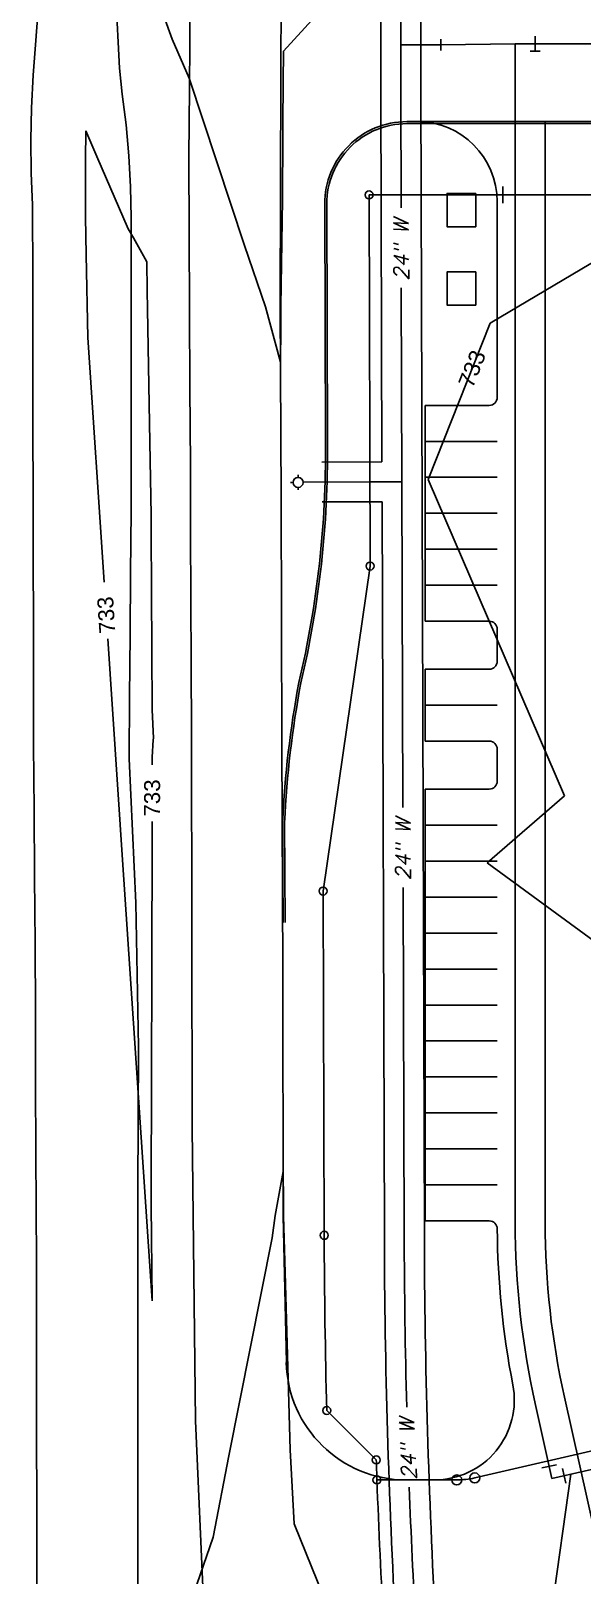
# Model space of a CAD drawing. Header units: feet. Extents: x 2207070 to 2208879, y 513929 to 516197.
# Drawn here: x 2207069.9 to 2207207.7, y 514937.1 to 515323.3 of the extents above; entities that cross this region are included whole.
import ezdxf
from ezdxf.enums import TextEntityAlignment as Align

# ---------------------------------------------------------------- set-up
doc = ezdxf.new("R2010")
doc.units = ezdxf.units.FT
doc.header["$LTSCALE"] = 40
doc.header["$MEASUREMENT"] = 0
for name, pattern in [('CENTER2', [1.125, 0.75, -0.125, 0.125, -0.125]), ('HIDDEN2', [0.1875, 0.125, -0.0625]), ('PL1', [1.29, 1, -0.08, 0.025, -0.08, 0.025, -0.08]), ('PL1X', [1.79, 1.5, -0.08, 0.025, -0.08, 0.025, -0.08]), ('xSITE$0$HIDDEN', [0.375, 0.25, -0.125])]:
    doc.linetypes.add(name, pattern=pattern)
doc.layers.get('0').update_dxf_attribs({"linetype": 'CONTINUOUS'})
for name, color, linetype in [('Centerline', 7, 'CENTER2'), ('CONT-MNR', 250, 'HIDDEN2'), ('CONT-MNR LABELS', 250, 'CONTINUOUS'), ('FOC', 6, 'CONTINUOUS'), ('p-wat', 144, 'CONTINUOUS'), ('PVMT', 3, 'CONTINUOUS'), ('PVMT-REMOVED', 3, 'CONTINUOUS'), ('ROW-Street', 6, 'PL1X'), ('ShopsFOC', 9, 'CONTINUOUS'), ('Street-FOC', 6, 'CONTINUOUS'), ('Striping', 35, 'CONTINUOUS'), ('Switchgear', 7, 'CONTINUOUS'), ('TCN-Bdy', 5, 'PL1'), ('UT-W-LINE', 144, 'CONTINUOUS'), ('UT-W-TEXT', 150, 'CONTINUOUS'), ('Water', 150, 'CONTINUOUS'), ('Water-PHii', 144, 'CONTINUOUS'), ('WaterFittings-PHii', 151, 'CONTINUOUS'), ('xSITE$0$PSP-CIVILBASE-WTR ESMT', 9, 'xSITE$0$HIDDEN')]:
    doc.layers.add(name, color=color, linetype=linetype)
doc.styles.add('EXISTING', font='SIMPLEX.shx', dxfattribs={"height": 3.75})
doc.styles.get("Standard").update_dxf_attribs({"font": 'ARIAL.TTF'})

# ---------------------------------------------------------------- blocks, each defined once
blk = doc.blocks.new('0vv')
for p, q in [((0, -0.0633), (0, 0.0633)), ((0.0422, -0.0633), (-0.0422, -0.0633))]:
    blk.add_line(p, q)
blk = doc.blocks.new('090')
for p, q in [((0.0625, -0.0375), (0.0625, 0.0375)), ((0.0375, -0.0625), (-0.0375, -0.0625))]:
    blk.add_line(p, q)

msp = doc.modelspace()

# ---------------------------------------------------------------- linework, layer by layer
at = {"color": 7, "linetype": 'Continuous'}
for p, q in [((2207132.42, 515313.14), (2207132.57, 515369.53)), ((2207132.27, 515254.34), (2207132.42, 515313.14)), ((2207132.52, 515206.33), (2207132.27, 515254.34)), ((2207132.63, 515144.99), (2207132.52, 515206.33)), ((2207132.89, 515088.39), (2207132.63, 515144.99)), ((2207133, 515026.87), (2207132.89, 515088.39)), ((2207133.78, 514990.22), (2207133, 515026.87)), ((2207170.77, 514960.86), (2207163.77, 514960.86))]:
    msp.add_line(p, q, dxfattribs=at)
at = {"layer": 'Centerline', "color": 7, "linetype": 'Continuous', "flags": 128}
msp.add_lwpolyline([(2207231.36, 514810.67), (2207231.36, 514850.44, 0.054979), (2207230.16, 514861.34), (2207203.31, 514981.58, -0.054979), (2207198.5, 515025.17), (2207198.5, 515300.63)], format="xyb", dxfattribs=at)
at = {"layer": 'CONT-MNR', "color": 35, "linetype": 'Continuous'}
for p, q in [((2207174.75, 515364.04, 732), (2207133.08, 515318.27, 732)), ((2207105.22, 515321.29, 732), (2207099.22, 515337.8, 732)), ((2207109.5, 515311.52, 732), (2207105.22, 515321.29, 732)), ((2207133.08, 515318.27, 732), (2207133.04, 515315.5, 732)), ((2207133, 515313.22, 732), (2207132.78, 515281.12, 732)), ((2207133.04, 515315.5, 732), (2207133, 515313.22, 732)), ((2207123.33, 515269.63, 732), (2207109.5, 515311.52, 732)), ((2207083.63, 515298.37, 733), (2207083.61, 515291.07, 733)), ((2207086.44, 515291.88, 733), (2207083.63, 515298.37, 733)), ((2207083.61, 515291.07, 733), (2207083.57, 515276.8, 733)), ((2207094.24, 515273.83, 733), (2207086.44, 515291.88, 733)), ((2207132.78, 515281.12, 732), (2207132.4, 515254.38, 732)), ((2207083.57, 515276.8, 733), (2207083.76, 515267.3, 733)), ((2207095.53, 515271.53, 733), (2207094.24, 515273.83, 733)), ((2207098.89, 515265.53, 733), (2207095.53, 515271.53, 733)), ((2207083.76, 515267.3, 733), (2207084.17, 515246.61, 733)), ((2207128.55, 515254.28, 732), (2207123.33, 515269.63, 732)), ((2207212.19, 515266.46, 733), (2207184.71, 515250.24, 733)), ((2207098.97, 515258.36, 733), (2207098.89, 515265.53, 733)), ((2207099.06, 515253.73, 733), (2207098.97, 515258.36, 733)), ((2207099.64, 515220.43, 733), (2207099.06, 515253.73, 733)), ((2207132.34, 515240.48, 732), (2207128.55, 515254.28, 732)), ((2207132.4, 515254.38, 732), (2207132.38, 515249.08, 732)), ((2207132.38, 515249.08, 732), (2207132.34, 515240.48, 732)), ((2207184.71, 515250.24, 733), (2207169.26, 515211.1, 733)), ((2207084.17, 515246.61, 733), (2207088.21, 515185.44, 733)), ((2207099.95, 515202.23, 733), (2207099.64, 515220.43, 733)), ((2207169.26, 515211.1, 733), (2207203.29, 515131.96, 733)), ((2207099.98, 515198.01, 733), (2207099.95, 515202.23, 733)), ((2207100.22, 515153.51, 733), (2207099.98, 515198.01, 733)), ((2207089.15, 515171.29, 733), (2207092.81, 515115.96, 733)), ((2207100.55, 515146.38, 733), (2207100.22, 515153.51, 733)), ((2207100.47, 515145.99, 733), (2207100.55, 515146.38, 733)), ((2207100.24, 515141.63, 733), (2207100.47, 515145.99, 733)), ((2207100.24, 515139.73, 733), (2207100.24, 515141.63, 733)), ((2207203.29, 515131.96, 733), (2207183.98, 515115.21, 733)), ((2207100.14, 515085.83, 733), (2207100.21, 515125.55, 733)), ((2207092.81, 515115.96, 733), (2207100.27, 515005.7, 733)), ((2207183.98, 515115.21, 733), (2207230.18, 515081.36, 733)), ((2207100.05, 515064.91, 733), (2207100.14, 515085.83, 733)), ((2207099.96, 515029.49, 733), (2207100.05, 515064.91, 733)), ((2207131.02, 515027.03, 732), (2207132.98, 515038.01, 732)), ((2207132.98, 515038.01, 732), (2207133.05, 515030.6, 732)), ((2207133.05, 515030.6, 732), (2207133.09, 515026.87, 732)), ((2207100.27, 515005.7, 733), (2207099.96, 515029.49, 733)), ((2207130.25, 515021.46, 732), (2207131.02, 515027.03, 732)), ((2207133.09, 515026.87, 732), (2207133.46, 515012.77, 732)), ((2207119.39, 514966.9, 732), (2207130.25, 515021.46, 732)), ((2207133.46, 515012.77, 732), (2207134.73, 514968.43, 732)), ((2207115.52, 514946.55, 732), (2207119.39, 514966.9, 732)), ((2207134.73, 514968.43, 732), (2207135.7, 514949.88, 732)), ((2207135.7, 514949.88, 732), (2207145.3, 514926.4, 732)), ((2207109.85, 514930.08, 732), (2207115.52, 514946.55, 732))]:
    msp.add_line(p, q, dxfattribs=at)
at = {"layer": 'FOC', "color": 7, "linetype": 'Continuous'}
for p, q in [((2207186.5, 515231.66), (2207186.5, 515280.63)), ((2207168.5, 515175.66), (2207168.5, 515229.66)), ((2207184.5, 515229.66), (2207168.5, 515229.66)), ((2207184.5, 515175.66), (2207168.5, 515175.66)), ((2207186.5, 515165.66), (2207186.5, 515173.66)), ((2207184.5, 515163.66), (2207168.5, 515163.66)), ((2207168.5, 515145.66), (2207168.5, 515163.66)), ((2207184.5, 515145.66), (2207168.5, 515145.66)), ((2207186.5, 515135.66), (2207186.5, 515143.66)), ((2207184.5, 515133.66), (2207168.5, 515133.66)), ((2207168.5, 515025.66), (2207168.5, 515133.66)), ((2207132.95, 515100.32), (2207132.84, 515125.35)), ((2207184.51, 515025.66), (2207168.5, 515025.66))]:
    msp.add_line(p, q, dxfattribs=at)
for centre, radius, start, end in [((2207166.5, 515280.63, 0), 20, 0, 90), ((2207184.5, 515231.66), 2, 270, 0), ((2206894.06, 515217.51), 249.5, 346.7567, 0.5893), ((2207184.5, 515173.66), 2, 0, 90), ((2207184.5, 515165.66), 2, 270, 0), ((2207383.08, 515113.88), 250.5, 169.3141, 177.3708), ((2207184.5, 515143.66), 2, 0, 90), ((2207184.5, 515135.66), 2, 270, 0), ((2207184.51, 515023.66), 2, 0.405, 90), ((2207398.5, 515025.17), 212, 180.405, 191.0102), ((2207170.77, 514980.86), 20, 270, 11.0102)]:
    msp.add_arc(centre, radius, start, end, dxfattribs=at)
at = {"layer": 'p-wat', "color": 140}
for p, q in [((2207191, 515320.13), (2207172.38, 515319.82, 0)), ((2207798.01, 515320.13), (2207191, 515320.13)), ((2207191, 515320.13), (2207191, 515282.32))]:
    msp.add_line(p, q, dxfattribs=at)
at = {"layer": 'PVMT', "color": 7, "linetype": 'Continuous'}
for p, q in [((2207163.88, 515300.13), (2207170.95, 515300.13)), ((2207143.88, 515280.08), (2207144.05, 515220.08)), ((2207133.45, 515100.32), (2207133.34, 515125.35))]:
    msp.add_line(p, q, dxfattribs=at)
for centre, radius, start, end in [((2207163.88, 515280.13), 20, 90, 180.1378), ((2206894.06, 515217.51), 250, 346.7567, 0.5893), ((2207383.08, 515113.88), 250, 169.3141, 177.3708)]:
    msp.add_arc(centre, radius, start, end, dxfattribs=at)
at = {"layer": 'PVMT-REMOVED', "color": 7, "linetype": 'Continuous'}
for p, q in [((2207165.48, 515300.63), (2207229.48, 515300.63)), ((2207170.95, 515300.13), (2207226.06, 515300.13))]:
    msp.add_line(p, q, dxfattribs=at)
at = {"layer": 'ROW-Street', "color": 7, "linetype": 'Continuous'}
for p, q in [((2207387.14, 515282.32), (2207154.45, 515282.32)), ((2207154.45, 515282.32), (2207154.73, 515189.47)), ((2207154.73, 515189.47), (2207142.98, 515108.16)), ((2207142.98, 515108.16), (2207143.25, 515022.05)), ((2207143.89, 514978.23), (2207156.26, 514965.86))]:
    msp.add_line(p, q, dxfattribs=at)
for centre in [(2207154.45, 515282.32), (2207154.73, 515189.47), (2207142.98, 515108.16), (2207143.25, 515022.05), (2207143.89, 514978.23), (2207156.26, 514965.86), (2207156.43, 514960.86), (2207156.43, 514960.86)]:
    msp.add_circle(centre, 1, dxfattribs=at)
for radius, start, end in [(1890.04, 180.17678, 181.50535), (1878.04, 181.8926, 182.04514), (1878.04, 182.04514, 183.18499)]:
    msp.add_arc((2209033.28, 515027.88), radius, start, end, dxfattribs=at)
at = {"layer": 'ShopsFOC', "color": 7, "linetype": 'Continuous'}
for p, q in [((2207109.54, 515308.83), (2207111.33, 515501.48)), ((2207070.47, 515312.23), (2207083.48, 515478.47)), ((2207083.48, 515478.47), (2207092.08, 515313.98)), ((2207092.08, 515313.98), (2207092.37, 515310.74)), ((2207070.08, 515304.11), (2207070.47, 515312.23)), ((2207092.37, 515310.74), (2207092.76, 515307.51)), ((2207109.39, 515291.93), (2207109.54, 515308.83)), ((2207092.76, 515307.51), (2207093.73, 515299.82)), ((2207069.92, 515295.98), (2207070.08, 515304.11)), ((2207093.73, 515299.82), (2207094.42, 515292.09)), ((2207070.01, 515287.84), (2207069.92, 515295.98)), ((2207094.42, 515292.09), (2207094.85, 515284.36)), ((2207109.49, 515272.64), (2207109.39, 515291.93)), ((2207070.33, 515279.71), (2207070.01, 515287.84)), ((2207094.85, 515284.36), (2207095, 515276.6)), ((2207070.37, 515261.41), (2207070.33, 515279.71)), ((2207095, 515276.6), (2207095.02, 515258.27)), ((2207109.59, 515253.35), (2207109.49, 515272.64)), ((2207070.41, 515243.12), (2207070.37, 515261.41)), ((2207095.02, 515258.27), (2207095, 515239.9)), ((2207109.69, 515234.07), (2207109.59, 515253.35)), ((2207070.44, 515224.82), (2207070.41, 515243.12)), ((2207095, 515239.9), (2207094.99, 515221.54)), ((2207109.79, 515214.77), (2207109.69, 515234.07)), ((2207070.48, 515206.52), (2207070.44, 515224.82)), ((2207094.99, 515221.54), (2207094.97, 515203.18)), ((2207109.86, 515198.06), (2207109.79, 515214.77)), ((2207070.5, 515190.98), (2207070.48, 515206.52)), ((2207094.97, 515203.18), (2207094.84, 515187.7)), ((2207109.92, 515181.34), (2207109.86, 515198.06)), ((2207070.53, 515175.44), (2207070.5, 515190.98)), ((2207094.72, 515172.22), (2207094.84, 515187.7)), ((2207109.98, 515164.63), (2207109.92, 515181.34)), ((2207070.54, 515159.9), (2207070.53, 515175.44)), ((2207094.72, 515172.22), (2207094.58, 515156.74)), ((2207110.04, 515147.91), (2207109.98, 515164.63)), ((2207070.57, 515144.74), (2207070.54, 515159.9)), ((2207094.58, 515156.74), (2207094.45, 515141.26)), ((2207110.11, 515131.2), (2207110.04, 515147.91)), ((2207070.7, 515128.39), (2207070.57, 515144.74)), ((2207094.45, 515141.26), (2207096.12, 515105.24)), ((2207110.14, 515114.75), (2207110.11, 515131.2)), ((2207070.83, 515111.7), (2207070.7, 515128.39)), ((2207070.96, 515095.01), (2207070.83, 515111.7)), ((2207110.16, 515098.3), (2207110.14, 515114.75)), ((2207096.12, 515105.24), (2207096.84, 515069.17)), ((2207110.19, 515081.84), (2207110.16, 515098.3)), ((2207071.04, 515077.62), (2207070.96, 515095.01)), ((2207110.22, 515065.38), (2207110.19, 515081.84)), ((2207071.11, 515060.22), (2207071.04, 515077.62)), ((2207096.84, 515069.17), (2207096.63, 515033.1)), ((2207110.25, 515048.93), (2207110.22, 515065.38)), ((2207071.19, 515042.82), (2207071.11, 515060.22)), ((2207111.08, 514975.67), (2207110.25, 515048.93)), ((2207071.24, 515028.99), (2207071.19, 515042.82)), ((2207096.63, 515033.1), (2207096.63, 514967.55)), ((2207071.28, 515015.16), (2207071.24, 515028.99)), ((2207071.34, 515001.33), (2207071.28, 515015.16)), ((2207071.35, 514986.21), (2207071.34, 515001.33)), ((2207071.36, 514971.09), (2207071.35, 514986.21)), ((2207114.31, 514902.48), (2207111.08, 514975.67)), ((2207071.38, 514955.97), (2207071.36, 514971.09)), ((2207096.63, 514967.55), (2207096.73, 514902)), ((2207071.39, 514940.85), (2207071.38, 514955.97)), ((2207071.53, 514922.39), (2207071.39, 514940.85))]:
    msp.add_line(p, q, dxfattribs=at)
msp.add_arc((2207163.77, 514990.86), 30, 181.2168, 270, dxfattribs=at)
at = {"layer": 'Street-FOC', "color": 7, "linetype": 'Continuous'}
for p, q in [((2207163.88, 515300.63), (2207166.5, 515300.63)), ((2207143.38, 515280.08), (2207143.55, 515220.08))]:
    msp.add_line(p, q, dxfattribs=at)
msp.add_arc((2207163.88, 515280.13), 20.5, 90, 180.1378, dxfattribs=at)
at = {"layer": 'Striping', "color": 7, "linetype": 'Continuous'}
for p, q in [((2207186.5, 515220.66), (2207168.5, 515220.66)), ((2207186.5, 515211.66), (2207168.5, 515211.66)), ((2207186.5, 515202.66), (2207168.5, 515202.66)), ((2207186.5, 515193.66), (2207168.5, 515193.66)), ((2207186.5, 515184.66), (2207168.5, 515184.66)), ((2207186.5, 515154.66), (2207168.5, 515154.66)), ((2207186.5, 515124.66), (2207168.5, 515124.66)), ((2207186.5, 515115.66), (2207168.5, 515115.66)), ((2207186.5, 515106.66), (2207168.5, 515106.66)), ((2207186.5, 515097.66), (2207168.5, 515097.66)), ((2207186.5, 515088.66), (2207168.5, 515088.66)), ((2207186.5, 515079.66), (2207168.5, 515079.66)), ((2207186.5, 515070.66), (2207168.5, 515070.66)), ((2207186.5, 515061.66), (2207168.5, 515061.66)), ((2207186.5, 515052.66), (2207168.5, 515052.66)), ((2207186.5, 515043.66), (2207168.5, 515043.66)), ((2207186.5, 515034.66), (2207168.5, 515034.66))]:
    msp.add_line(p, q, dxfattribs=at)
at = {"layer": 'Switchgear', "color": 7, "linetype": 'Continuous', "flags": 128}
for points in [[(2207181.12, 515282.69), (2207173.96, 515282.69), (2207173.96, 515274.35), (2207181.12, 515274.35)], [(2207181.12, 515263.06), (2207173.96, 515263.06), (2207173.96, 515254.73), (2207181.12, 515254.73)]]:
    msp.add_lwpolyline(points, close=True, dxfattribs=at)
at = {"layer": 'TCN-Bdy', "color": 7, "linetype": 'Continuous'}
for p, q in [((2207180.88, 514961.37), (2207337.22, 514997.47)), ((2207156.43, 514960.86), (2207176.39, 514960.86))]:
    msp.add_line(p, q, dxfattribs=at)
for centre in [(2207176.39, 514960.86), (2207180.88, 514961.37)]:
    msp.add_circle(centre, 1.25, dxfattribs=at)
msp.add_arc((2207176.39, 514980.86), 20, 270, 283, dxfattribs=at)
at = {"layer": 'UT-W-LINE', "color": 140}
for p, q in [((2207172.38, 515318.41, 0), (2207172.38, 515321.24, 0)), ((2207172.38, 515319.82, 0), (2207162.38, 515319.82, 0)), ((2207136.72, 515211.64), (2207136.72, 515212.25)), ((2207135.47, 515210.39), (2207134.86, 515210.39)), ((2207136.72, 515208.52), (2207136.72, 515209.14)), ((2207157.83, 515210.52), (2207137.97, 515210.46)), ((2207159.65, 515210.54), (2207154.8, 515210.53)), ((2207162.67, 515210.54), (2207157.83, 515210.52))]:
    msp.add_line(p, q, dxfattribs=at)
for points in [[(2207162.46, 515279.06), (2207162.37, 515308.03, -0.000911), (2207162.39, 515321.82, -0.001648), (2207162.54, 515346.54, -0.004128), (2207163.64, 515409.03, -0.004128)], [(2207163.88, 514979.07, -0.005757), (2207163.25, 515022.13), (2207162.98, 515109.04)], [(2207171.4, 514829.26), (2207170.21, 514850.71), (2207166.13, 514923.97, -0.004695), (2207164.51, 514959.06, -0.004695)]]:
    msp.add_lwpolyline(points, format="xyb", dxfattribs=at)
msp.add_lwpolyline([(2207162.92, 515129.06), (2207162.67, 515210.54), (2207162.52, 515259.04)], dxfattribs=at)
msp.add_circle((2207136.72, 515210.39), 1.25, dxfattribs=at)
at = {"layer": 'Water', "color": 140}
msp.add_line((2207204.93, 514962.31), (2207199.9, 514926.92), dxfattribs=at)
at = {"layer": 'Water-PHii', "color": 140}
for p, q in [((2207191, 515025.17), (2207191, 515282.32)), ((2207339.92, 514993.47), (2207200.17, 514961.21)), ((2207200.17, 514961.21), (2207195.99, 514979.95))]:
    msp.add_line(p, q, dxfattribs=at)
msp.add_arc((2207398.5, 515025.17), 207.5, 180, 192.5876, dxfattribs=at)
at = {"layer": 'WaterFittings-PHii'}
msp.add_line((2207192.5, 515282.32), (2207189.5, 515282.32), dxfattribs=at)
at = {"layer": 'xSITE$0$PSP-CIVILBASE-WTR ESMT', "color": 7, "linetype": 'Continuous'}
for p, q in [((2207157.69, 515215.54), (2207157.41, 515308.03)), ((2207167.41, 515308.03), (2207168.28, 515022.13)), ((2207142.69, 515215.49), (2207157.69, 515215.54)), ((2207157.72, 515205.54), (2207142.72, 515205.49)), ((2207158.28, 515022.12), (2207157.72, 515205.54))]:
    msp.add_line(p, q, dxfattribs=at)
for centre, radius, start, end in [((2210947.81, 515311.44), 3780.4, 177.11859, 180.05164), ((2210947.81, 515311.44), 3790.4, 179.54469, 180.05164), ((2209033.31, 515027.83), 1875.04, 180.17438, 183.18327), ((2209033.31, 515027.8), 1865.04, 180.17438, 183.18327)]:
    msp.add_arc(centre, radius, start, end, dxfattribs=at)

# ---------------------------------------------------------------- block references
at = {"layer": 'WaterFittings-PHii'}
for name, p, xscale, yscale, zscale, rotation in [('0vv', (2207196, 515320.13), 30.00000000013524, 30.00000000023283, 30, 359.67753482431), ('0vv', (2207191.03, 515282.32), -50, 50, 50, 269.9999999989328), ('090', (2207200.17, 514961.21), 49.99999999992442, 50, 50, 102.5876277127094)]:
    msp.add_blockref(name, p, dxfattribs=dict(at, xscale=xscale, yscale=yscale, zscale=zscale, rotation=rotation))

# ---------------------------------------------------------------- texts
at = {"layer": 'CONT-MNR LABELS', "color": 35, "linetype": 'Continuous'}
for rotation, p in [(68.4571, (2207180.35, 515233.74, 733)), (93.7866, (2207091.06, 515172.66, 733)), (89.8902, (2207102.21, 515126.78, 733))]:
    msp.add_text('733', height=4, rotation=rotation, dxfattribs=at).set_placement(p)
at = {"layer": 'UT-W-TEXT', "style": 'EXISTING', "oblique": 15}
for rotation, p in [(90.1764, (2207162.49, 515268.55)), (90.1764, (2207162.96, 515118.55)), (92.4331, (2207164.18, 514968.56))]:
    msp.add_text('24" W', height=3.75, rotation=rotation, dxfattribs=at).set_placement(p, align=Align.MIDDLE)

doc.saveas('drawing.dxf')
